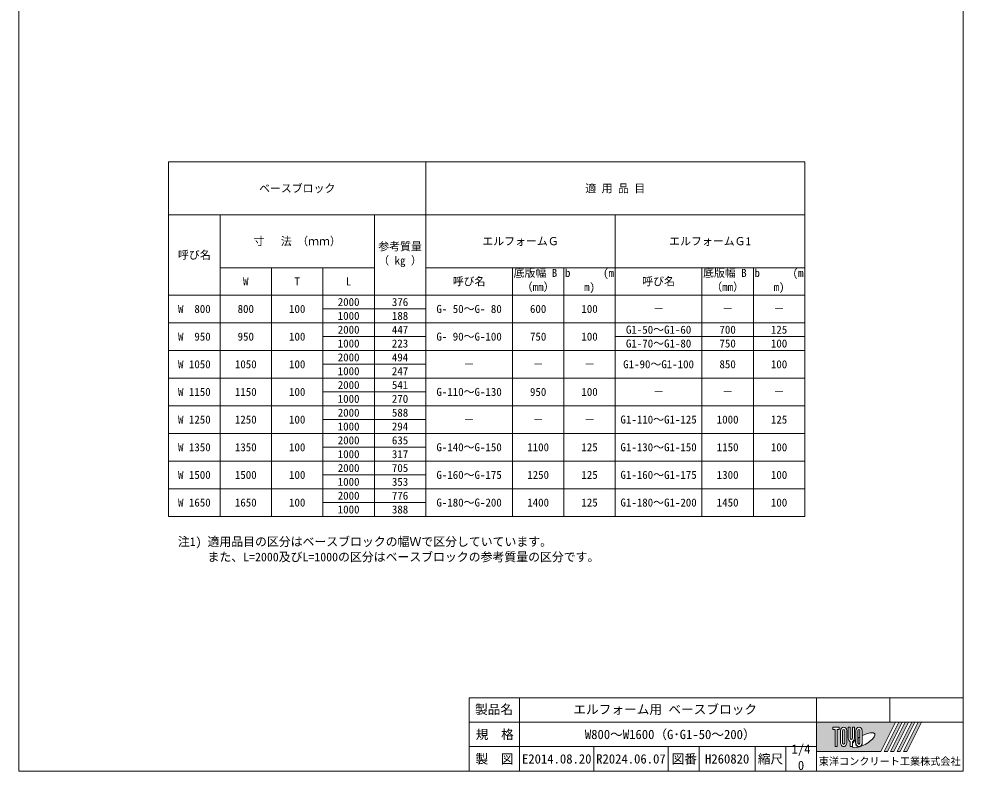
# Model space of a CAD drawing. Units: millimetres at full size; details may follow other scales. Extents: x 48 to 43288, y -58809 to -8936.
# Drawn here: x 14099 to 21820, y -21701 to -15549 of the extents above; entities that cross this region are included whole.
import ezdxf
from ezdxf.enums import TextEntityAlignment as Align

# ---------------------------------------------------------------- set-up
doc = ezdxf.new("R2010")
doc.units = ezdxf.units.MM
doc.header["$LTSCALE"] = 75
for name, color, linetype, lineweight in [('0_2', 7, 'Continuous', 9), ('_0-0_', 7, 'Continuous', 9), ('枠', 5, 'Continuous', 5)]:
    doc.layers.add(name, color=color, linetype=linetype, lineweight=lineweight)
doc.styles.add('ＭＳ ゴシック', font='')
doc.styles.get('ＭＳ ゴシック').set_extended_font_data('MS Gothic')

msp = doc.modelspace()

# ---------------------------------------------------------------- hatches: boundary and pattern name
at = {"layer": '枠'}
h = msp.add_hatch(color=7, dxfattribs=at)
h.paths.add_polyline_path([(20619.55, -21300.56), (20619.55, -21540.56), (21147.56, -21540.56), (21267.56, -21300.56)])
edge = h.paths.add_edge_path(flags=16)
edge.add_ellipse((21002.92, -21448.3), major_axis=(94.03, 52.63), ratio=0.3471473, start_angle=-144.311216, end_angle=72.189904, ccw=False)
edge.add_ellipse((20968.1, -21471.02), major_axis=(0, 32), ratio=0.8463542, start_angle=-160.703456, end_angle=-90)
edge.add_line((20995.18, -21471.02), (20995.18, -21410.02))
edge = h.paths.add_edge_path(flags=16)
edge.add_ellipse((20968.1, -21370.1), major_axis=(0, 29.54), ratio=0.8463542, start_angle=-90, end_angle=90, ccw=False)
edge.add_line((20993.1, -21370.1), (20993.1, -21471.02))
edge.add_ellipse((20968.1, -21471.02), major_axis=(0, 29.54), ratio=0.8463542, start_angle=90, end_angle=-90, ccw=False)
edge.add_line((20943.1, -21471.02), (20943.1, -21370.1))
edge = h.paths.add_edge_path(flags=16)
edge.add_line((20976.43, -21370.1), (20976.43, -21471.02))
edge.add_ellipse((20968.1, -21471.02), major_axis=(0, 9.85), ratio=0.8463542, start_angle=90, end_angle=-90, ccw=False)
edge.add_line((20959.76, -21471.02), (20959.76, -21370.1))
edge.add_ellipse((20968.1, -21370.1), major_axis=(0, 9.85), ratio=0.8463542, start_angle=-90, end_angle=90, ccw=False)
edge = h.paths.add_edge_path(flags=16)
edge.add_line((20974.35, -21421.68), (20974.35, -21471.02))
edge.add_ellipse((20968.1, -21471.02), major_axis=(0, 7.38), ratio=0.8463541, start_angle=90, end_angle=-90, ccw=False)
edge.add_line((20961.85, -21471.02), (20961.85, -21429.76))
edge.add_ellipse((21002.92, -21448.3), major_axis=(94.03, 52.63), ratio=0.3471473, start_angle=107.791741, end_angle=126.471318, ccw=False)
edge = h.paths.add_edge_path(flags=16)
edge.add_line((20930.6, -21340.56), (20930.6, -21431.02))
edge.add_ellipse((20905.59, -21431.02), major_axis=(0, 29.54), ratio=0.8463542, start_angle=-163.341167, end_angle=-90, ccw=False)
edge.add_line((20913.93, -21458.87), (20913.93, -21500.56))
edge.add_line((20913.93, -21500.56), (20897.26, -21500.56))
edge.add_line((20897.26, -21500.56), (20897.26, -21458.87))
edge.add_ellipse((20905.59, -21431.02), major_axis=(0, 29.54), ratio=0.8463542, start_angle=90, end_angle=163.341167, ccw=False)
edge.add_line((20880.59, -21431.02), (20880.59, -21340.56))
edge.add_line((20880.59, -21340.56), (20897.26, -21340.56))
edge.add_line((20897.26, -21340.56), (20897.26, -21431.02))
edge.add_ellipse((20905.59, -21431.02), major_axis=(0, 9.85), ratio=0.8463542, start_angle=90, end_angle=-90)
edge.add_line((20913.93, -21431.02), (20913.93, -21340.56))
edge.add_line((20913.93, -21340.56), (20930.6, -21340.56))
edge = h.paths.add_edge_path(flags=16)
edge.add_line((20941.01, -21445.55), (20941.01, -21471.02))
edge.add_ellipse((20968.1, -21471.02), major_axis=(0, 32), ratio=0.8463542, start_angle=90, end_angle=-171.54427)
edge.add_ellipse((21002.92, -21448.3), major_axis=(94.03, 52.63), ratio=0.3471473, start_angle=-178.649536, end_angle=-148.292442, ccw=False)
edge.add_line((20910.34, -21503.02), (20916.01, -21503.02))
edge.add_line((20916.01, -21503.02), (20916.01, -21471.82))
edge.add_ellipse((21002.92, -21448.3), major_axis=(94.03, 52.63), ratio=0.3471473, start_angle=148.21912, end_angle=165.908122, ccw=False)
edge = h.paths.add_edge_path(flags=16)
edge.add_ellipse((20843.09, -21370.1), major_axis=(0, 29.54), ratio=0.8463542, start_angle=-90, end_angle=90, ccw=False)
edge.add_line((20868.09, -21370.1), (20868.09, -21471.02))
edge.add_ellipse((20843.09, -21471.02), major_axis=(0, 29.54), ratio=0.8463542, start_angle=90, end_angle=-90, ccw=False)
edge.add_line((20818.09, -21471.02), (20818.09, -21370.1))
edge = h.paths.add_edge_path(flags=16)
edge.add_line((20851.43, -21370.1), (20851.43, -21471.02))
edge.add_ellipse((20843.09, -21471.02), major_axis=(0, 9.85), ratio=0.8463542, start_angle=90, end_angle=-90, ccw=False)
edge.add_line((20834.76, -21471.02), (20834.76, -21370.1))
edge.add_ellipse((20843.09, -21370.1), major_axis=(0, 9.85), ratio=0.8463542, start_angle=-90, end_angle=90, ccw=False)
h.paths.add_polyline_path([(20805.59, -21340.56), (20805.59, -21360.25), (20788.93, -21360.25), (20788.93, -21500.56), (20772.26, -21500.56), (20772.26, -21360.25), (20755.59, -21360.25), (20755.59, -21340.56)], flags=16)
for points in [[(21173.96, -21540.56), (21200.36, -21540.56), (21320.36, -21300.56), (21293.96, -21300.56)], [(21373.16, -21300.56), (21346.76, -21300.56), (21226.76, -21540.56), (21253.16, -21540.56)], [(21425.96, -21300.56), (21399.56, -21300.56), (21279.56, -21540.56), (21305.96, -21540.56)], [(21478.76, -21300.56), (21452.36, -21300.56), (21332.36, -21540.56), (21358.76, -21540.56)]]:
    msp.add_hatch(color=7, dxfattribs=at).paths.add_polyline_path(points)

# ---------------------------------------------------------------- linework, layer by layer
at = {"layer": '0_2'}
for p, q in [((15323.93, -16718.83), (20524.94, -16718.83)), ((15323.93, -16718.83), (15323.93, -19617.46)), ((17426.16, -16718.83), (17426.16, -19617.46)), ((20524.94, -16718.83), (20524.94, -19617.46)), ((15323.93, -17151.17), (20524.94, -17151.17)), ((15744.37, -17151.17), (15744.37, -19617.46)), ((17005.71, -17151.17), (17005.71, -19617.46)), ((18975.55, -17151.17), (18975.55, -19617.46)), ((15744.37, -17583.51), (17005.71, -17583.51)), ((16164.82, -17583.51), (16164.82, -19617.46)), ((16585.27, -17583.51), (16585.27, -19617.46)), ((17426.16, -17583.51), (20524.94, -17583.51)), ((18134.66, -17583.51), (18134.66, -19617.46)), ((18555.11, -17583.51), (18555.11, -19617.46)), ((19684.05, -17583.51), (19684.05, -19617.46)), ((20104.5, -17583.51), (20104.5, -19617.46)), ((15323.93, -17807.86), (20524.94, -17807.86)), ((16585.27, -17920.96), (17426.16, -17920.96)), ((15323.93, -18034.06), (20524.94, -18034.06)), ((16585.27, -18147.16), (17426.16, -18147.16)), ((18975.55, -18147.16), (20524.94, -18147.16)), ((15323.93, -18260.26), (20524.94, -18260.26)), ((16585.27, -18373.36), (17426.16, -18373.36)), ((15323.93, -18486.46), (20524.94, -18486.46)), ((16585.27, -18599.56), (17426.16, -18599.56)), ((15323.93, -18712.66), (20524.94, -18712.66)), ((16585.27, -18825.76), (17426.16, -18825.76)), ((15323.93, -18938.86), (20524.94, -18938.86)), ((16585.27, -19051.96), (17426.16, -19051.96)), ((15323.93, -19165.06), (20524.94, -19165.06)), ((16585.27, -19278.16), (17426.16, -19278.16)), ((15323.93, -19391.26), (20524.94, -19391.26)), ((16585.27, -19504.36), (17426.16, -19504.36)), ((15323.93, -19617.46), (20524.94, -19617.46))]:
    msp.add_line(p, q, dxfattribs=at)
at = {"layer": '枠', "lineweight": 20}
for p, q in [((14099.49, -21700.56), (14099.49, -10500.45)), ((21819.57, -21700.56), (21819.57, -10500.45)), ((17782, -21700.56), (17782, -21100.55)), ((21819.57, -21100.55), (17782, -21100.55)), ((18193.91, -21700.56), (18193.91, -21100.55)), ((20619.55, -21700.56), (20619.55, -21100.55)), ((21219.56, -21300.56), (21219.56, -21100.55)), ((21819.57, -21300.56), (17782, -21300.56)), ((20619.55, -21500.56), (17782, -21500.56)), ((18800.32, -21700.56), (18800.32, -21500.56)), ((19406.73, -21700.56), (19406.73, -21500.56)), ((19661.28, -21700.56), (19661.28, -21500.56)), ((20119.55, -21700.56), (20119.55, -21500.56)), ((20369.55, -21700.56), (20369.55, -21500.56)), ((21819.57, -21700.56), (14099.49, -21700.56))]:
    msp.add_line(p, q, dxfattribs=at)
at = {"layer": '枠'}
for p, q in [((20619.55, -21300.56), (21267.56, -21300.56)), ((20619.55, -21300.56), (20619.55, -21540.56)), ((21267.56, -21300.56), (21147.56, -21540.56)), ((21293.96, -21300.56), (21173.96, -21540.56)), ((21320.36, -21300.56), (21200.36, -21540.56)), ((21346.76, -21300.56), (21226.76, -21540.56)), ((21373.16, -21300.56), (21253.16, -21540.56)), ((21399.56, -21300.56), (21279.56, -21540.56)), ((21293.96, -21300.56), (21320.36, -21300.56)), ((21425.96, -21300.56), (21305.96, -21540.56)), ((21452.36, -21300.56), (21332.36, -21540.56)), ((21346.76, -21300.56), (21373.16, -21300.56)), ((21478.76, -21300.56), (21358.76, -21540.56)), ((21399.56, -21300.56), (21425.96, -21300.56)), ((21452.36, -21300.56), (21478.76, -21300.56)), ((20755.59, -21340.56), (20755.59, -21360.25)), ((20755.59, -21340.56), (20805.59, -21340.56)), ((20772.26, -21360.25), (20755.59, -21360.25)), ((20772.26, -21360.25), (20772.26, -21500.56)), ((20788.93, -21360.25), (20788.93, -21500.56)), ((20805.59, -21360.25), (20788.93, -21360.25)), ((20805.59, -21340.56), (20805.59, -21360.25)), ((20818.09, -21370.1), (20818.09, -21471.02)), ((20834.76, -21471.02), (20834.76, -21370.1)), ((20851.43, -21370.1), (20851.43, -21471.02)), ((20868.09, -21471.02), (20868.09, -21370.1)), ((20880.59, -21340.56), (20897.26, -21340.56)), ((20880.59, -21431.02), (20880.59, -21340.56)), ((20897.26, -21340.56), (20897.26, -21431.02)), ((20913.93, -21340.56), (20930.6, -21340.56)), ((20913.93, -21431.02), (20913.93, -21340.56)), ((20930.6, -21340.56), (20930.6, -21431.02)), ((20943.1, -21370.1), (20943.1, -21471.02)), ((20959.76, -21471.02), (20959.76, -21370.1)), ((20976.43, -21370.1), (20976.43, -21471.02)), ((20993.1, -21471.02), (20993.1, -21370.1)), ((20897.26, -21458.87), (20897.26, -21500.56)), ((20913.93, -21458.87), (20913.93, -21500.56)), ((20941.01, -21445.55), (20941.01, -21471.02)), ((20961.85, -21471.02), (20961.85, -21429.76)), ((20974.35, -21421.68), (20974.35, -21471.02)), ((20995.18, -21471.02), (20995.18, -21410.02)), ((20788.93, -21500.56), (20772.26, -21500.56)), ((20913.93, -21500.56), (20897.26, -21500.56)), ((20910.34, -21503.02), (20916.01, -21503.02)), ((20916.01, -21471.82), (20916.01, -21503.02)), ((20619.55, -21540.56), (21147.56, -21540.56)), ((21173.96, -21540.56), (21200.36, -21540.56)), ((21226.76, -21540.56), (21253.16, -21540.56)), ((21279.56, -21540.56), (21305.96, -21540.56)), ((21332.36, -21540.56), (21358.76, -21540.56))]:
    msp.add_line(p, q, dxfattribs=at)
for centre, major_axis, ratio, start_param, end_param in [((20843.09, -21370.1), (0, 29.54), 0.846354, 4.712389, 7.8539816), ((20843.09, -21370.1), (0, 9.85), 0.846354, 4.712389, 7.8539816), ((20968.1, -21370.1), (0, 29.54), 0.846354, 4.712389, 7.8539816), ((20968.1, -21370.1), (0, 9.85), 0.846354, 4.712389, 7.8539816), ((21002.92, -21448.3), (94.03, 52.63), 0.347147, 4.2621853, 7.7429163), ((20905.59, -21431.02), (0, 29.54), 0.846354, 1.5707963, 2.8017557), ((20905.59, -21431.02), (0, 9.85), 0.846354, 1.5707963, 4.712389), ((20905.59, -21431.02), (0, 29.54), 0.846354, 3.4814296, 4.712389), ((21002.92, -21448.3), (94.03, 52.63), 0.347147, 2.0815197, 2.5155126), ((21002.92, -21448.3), (94.03, 52.63), 0.347147, 1.6817405, 1.8219833), ((20843.09, -21471.02), (0, 29.54), 0.846354, 1.5707963, 4.712389), ((20843.09, -21471.02), (0, 9.85), 0.846354, 1.5707963, 4.712389), ((21002.92, -21448.3), (94.03, 52.63), 0.347147, 3.2093975, 4.2004451), ((20968.1, -21471.02), (0, 32), 0.846354, 1.5707963, 3.3154679), ((20968.1, -21471.02), (0, 29.54), 0.846354, 1.5707963, 4.712389), ((20968.1, -21471.02), (0, 9.85), 0.846354, 1.5707963, 4.712389), ((20968.1, -21471.02), (0, 7.38), 0.846354, 1.5707963, 4.712389), ((20968.1, -21471.02), (0, 32), 0.846354, 3.5338438, 4.712389)]:
    msp.add_ellipse(centre, major_axis=major_axis, ratio=ratio, start_param=start_param, end_param=end_param, dxfattribs=at)

# ---------------------------------------------------------------- texts
at = {"layer": '0_2', "style": 'ＭＳ ゴシック'}
for s, p in [('ベースブロック', (16375.04, -16935)), ('適 用 品 目', (18975.55, -16935)), ('寸   法 （ｍｍ）', (16375.04, -17367.34)), ('エルフォームＧ', (18200.86, -17367.34)), ('エルフォームＧ1', (19750.25, -17367.34)), ('呼び名', (15534.15, -17479.52)), ('W', (15954.6, -17695.69)), ('T', (16375.04, -17695.69)), ('L', (16795.49, -17695.69)), ('呼び名', (17780.41, -17695.69)), ('呼び名', (19329.8, -17695.69)), ('2000', (16795.49, -17864.41)), ('376', (17215.94, -17864.41)), ('W  800', (15534.15, -17920.96)), ('800', (15954.6, -17920.96)), ('100', (16375.04, -17920.96)), ('G- 50～G- 80', (17780.41, -17920.96)), ('600', (18344.88, -17920.96)), ('100', (18765.33, -17920.96)), ('1000', (16795.49, -17977.51)), ('188', (17215.94, -17977.51)), ('－', (19329.8, -17920.96)), ('－', (19894.27, -17920.96)), ('－', (20314.72, -17920.96)), ('2000', (16795.49, -18090.61)), ('447', (17215.94, -18090.61)), ('G1-50～G1-60', (19329.8, -18090.61)), ('700', (19894.27, -18090.61)), ('125', (20314.72, -18090.61)), ('W  950', (15534.15, -18147.16)), ('950', (15954.6, -18147.16)), ('100', (16375.04, -18147.16)), ('G- 90～G-100', (17780.41, -18147.16)), ('750', (18344.88, -18147.16)), ('100', (18765.33, -18147.16)), ('1000', (16795.49, -18203.71)), ('223', (17215.94, -18203.71)), ('G1-70～G1-80', (19329.8, -18203.71)), ('750', (19894.27, -18203.71)), ('100', (20314.72, -18203.71)), ('2000', (16795.49, -18316.81)), ('494', (17215.94, -18316.81)), ('W 1050', (15534.15, -18373.36)), ('1050', (15954.6, -18373.36)), ('100', (16375.04, -18373.36)), ('－', (17780.41, -18373.36)), ('－', (18344.88, -18373.36)), ('－', (18765.33, -18373.36)), ('G1-90～G1-100', (19329.8, -18373.36)), ('850', (19894.27, -18373.36)), ('100', (20314.72, -18373.36)), ('1000', (16795.49, -18429.91)), ('247', (17215.94, -18429.91)), ('2000', (16795.49, -18543.01)), ('541', (17215.94, -18543.01)), ('W 1150', (15534.15, -18599.56)), ('1150', (15954.6, -18599.56)), ('100', (16375.04, -18599.56)), ('G-110～G-130', (17780.41, -18599.56)), ('950', (18344.88, -18599.56)), ('100', (18765.33, -18599.56)), ('－', (19329.8, -18599.56)), ('－', (19894.27, -18599.56)), ('－', (20314.72, -18599.56)), ('1000', (16795.49, -18656.11)), ('270', (17215.94, -18656.11)), ('2000', (16795.49, -18769.21)), ('588', (17215.94, -18769.21)), ('W 1250', (15534.15, -18825.76)), ('1250', (15954.6, -18825.76)), ('100', (16375.04, -18825.76)), ('－', (17780.41, -18825.76)), ('－', (18344.88, -18825.76)), ('－', (18765.33, -18825.76)), ('G1-110～G1-125', (19329.8, -18825.76)), ('1000', (19894.27, -18825.76)), ('125', (20314.72, -18825.76)), ('1000', (16795.49, -18882.31)), ('294', (17215.94, -18882.31)), ('2000', (16795.49, -18995.41)), ('635', (17215.94, -18995.41)), ('W 1350', (15534.15, -19051.96)), ('1350', (15954.6, -19051.96)), ('100', (16375.04, -19051.96)), ('G-140～G-150', (17780.41, -19051.96)), ('1100', (18344.88, -19051.96)), ('125', (18765.33, -19051.96)), ('G1-130～G1-150', (19329.8, -19051.96)), ('1150', (19894.27, -19051.96)), ('100', (20314.72, -19051.96)), ('1000', (16795.49, -19108.51)), ('317', (17215.94, -19108.51)), ('2000', (16795.49, -19221.61)), ('705', (17215.94, -19221.61)), ('W 1500', (15534.15, -19278.16)), ('1500', (15954.6, -19278.16)), ('100', (16375.04, -19278.16)), ('G-160～G-175', (17780.41, -19278.16)), ('1250', (18344.88, -19278.16)), ('125', (18765.33, -19278.16)), ('G1-160～G1-175', (19329.8, -19278.16)), ('1300', (19894.27, -19278.16)), ('100', (20314.72, -19278.16)), ('1000', (16795.49, -19334.71)), ('353', (17215.94, -19334.71)), ('2000', (16795.49, -19447.81)), ('776', (17215.94, -19447.81)), ('W 1650', (15534.15, -19504.36)), ('1650', (15954.6, -19504.36)), ('100', (16375.04, -19504.36)), ('1000', (16795.49, -19560.91)), ('388', (17215.94, -19560.91)), ('G-180～G-200', (17780.41, -19504.36)), ('1400', (18344.88, -19504.36)), ('125', (18765.33, -19504.36)), ('G1-180～G1-200', (19329.8, -19504.36)), ('1450', (19894.27, -19504.36)), ('100', (20314.72, -19504.36))]:
    msp.add_text(s, height=65.41, dxfattribs=at).set_placement(p, align=Align.MIDDLE_CENTER)
for s, height, p in [('参考質量', 65.41, (17037.49, -17377.49)), ('（ kg ）', 65.41, (17037.49, -17492.32)), ('底版幅 B ', 65.41, (18144.12, -17593.66)), ('b      (m', 65.41, (18564.57, -17593.66)), ('底版幅 B ', 65.41, (19693.52, -17593.66)), ('b      (m', 65.41, (20113.96, -17593.66)), ('（mm）', 65.41, (18211.04, -17708.49)), ('m)', 65.41, (18720.72, -17708.49)), ('（mm）', 65.41, (19760.44, -17708.49)), ('m)', 65.41, (20270.11, -17708.49)), ('注1) 適用品目の区分はベースブロックの幅Ｗで区分していています。', 71.21, (15399.22, -19788.85)), ('\u3000\u3000 また、L=2000及びL=1000の区分はベースブロックの参考質量の区分です。', 71.21, (15399.22, -19913.85))]:
    msp.add_text(s, height=height, dxfattribs=at).set_placement(p, align=Align.TOP_LEFT)
at = {"layer": '_0-0_', "style": 'ＭＳ ゴシック'}
msp.add_text('H260820', height=75.95, dxfattribs=at).set_placement((19890.42, -21600.56), align=Align.MIDDLE_CENTER)
at = {"layer": '枠', "color": 7, "style": 'ＭＳ ゴシック'}
for s, height, p in [('製品名', 75.95, (17984.99, -21195.47)), ('エルフォーム用 ベースブロック ', 75.95, (19409.57, -21195.47)), ('規\u3000格', 75.95, (17990.25, -21400.56)), ('W800～W1600（G･G1-50～200）', 75.95, (19425.05, -21400.56)), ('製  図', 75.95, (17987.96, -21600.56)), ('E2014.08.20', 75.95, (18497.12, -21600.56)), ('R2024.06.07', 75.95, (19103.53, -21600.56)), ('図番', 75.95, (19539.65, -21600.56)), ('縮尺', 75.95, (20244.55, -21600.56)), ('東洋コンクリート工業株式会社', 60.76, (21219.56, -21620.56))]:
    msp.add_text(s, height=height, dxfattribs=at).set_placement(p, align=Align.MIDDLE_CENTER)
for s, p in [('1/4', (20416.85, -21482.09)), ('0', (20468.65, -21615.43))]:
    msp.add_text(s, height=75.95, dxfattribs=at).set_placement(p, align=Align.TOP_LEFT)

doc.saveas('drawing.dxf')
